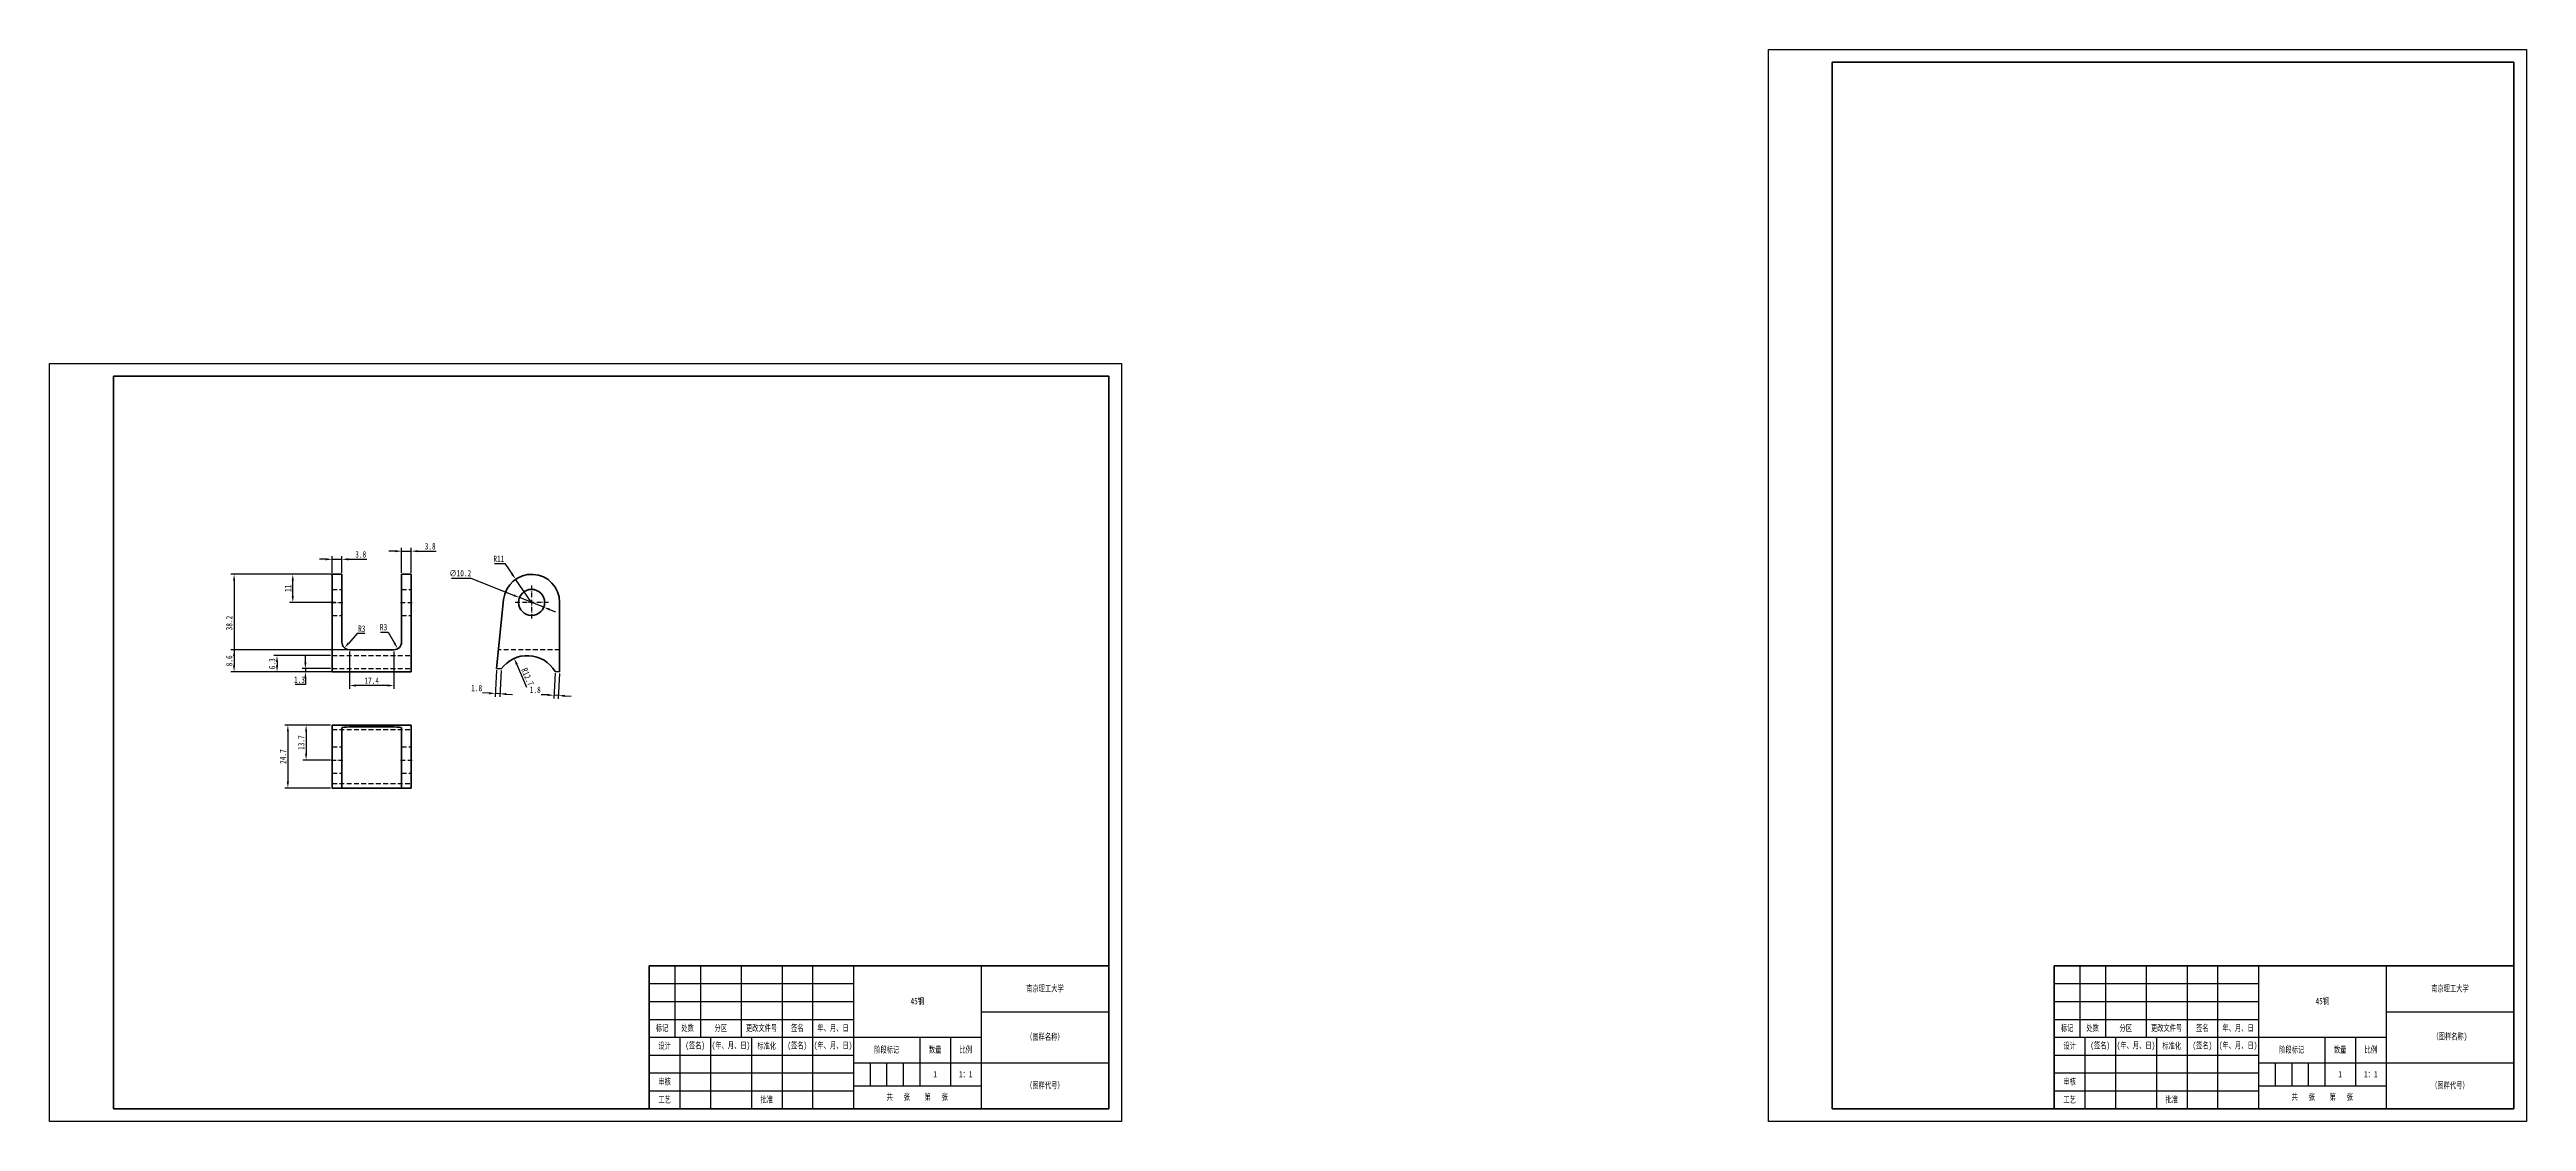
# Model space of a CAD drawing. Header units: millimetres. Extents: x 1050 to 2021, y 766 to 1186.
import ezdxf

# ---------------------------------------------------------------- set-up
doc = ezdxf.new("R2010")
doc.units = ezdxf.units.MM
doc.header["$LTSCALE"] = 0.3
doc.linetypes.add('DASHDOT', pattern=[18.5, 12, -3, 0.5, -3])
doc.linetypes.add('DASHED', pattern=[19.05, 12.7, -6.35])
for name, color, linetype, lineweight in [('尺寸线', 3, 'Continuous', 25), ('粗实线', 7, 'Continuous', 50), ('细实线', 7, 'Continuous', 25), ('细文本', 7, 'Continuous', 25)]:
    doc.layers.add(name, color=color, linetype=linetype, lineweight=lineweight)
doc.styles.add('NUT Standard', font='simfang.ttf', dxfattribs={"width": 0.7, "height": 2.5})
doc.dimstyles.new('NUT Standard', dxfattribs={"dimtxt": 2.5, "dimasz": 2.5, "dimexe": 1.25, "dimexo": 0.625, "dimtad": 1, "dimtoh": 1, "dimdec": 1, "dimdsep": 46, "dimtxsty": 'NUT Standard', "dimcen": 2.5, "dimadec": 0, "dimazin": 0, "dimtfac": 1, "dimtdec": 1, "dimtmove": 0, "dimatfit": 3, "dimfxl": 1, "dimarcsym": 0})

# ---------------------------------------------------------------- blocks, each defined once
blk = doc.blocks.new('*D20')
at = {"layer": 'Defpoints', "color": 0, "transparency": 16777216}
for p in [(1160.78, 980), (1122.36, 941.8), (1160.78, 941.8)]:
    blk.add_point(p, dxfattribs=at)
at = {"layer": '尺寸线', "color": 0, "lineweight": -2, "transparency": 16777216}
for p, q in [((1160.16, 980), (1121.11, 980)), ((1122.36, 977.5), (1122.36, 944.3)), ((1160.16, 941.8), (1121.11, 941.8))]:
    blk.add_line(p, q, dxfattribs=at)
at = {"layer": '尺寸线', "color": 0, "transparency": 16777216}
for points in [[(1121.94, 977.5), (1122.77, 977.5), (1122.36, 980)], [(1121.94, 944.3), (1122.77, 944.3), (1122.36, 941.8)]]:
    blk.add_solid(points, dxfattribs=at)
at = {"layer": '尺寸线', "color": 0, "transparency": 16777216, "insert": (1120.46, 960.9), "char_height": 2.5, "attachment_point": 5, "rotation": 90, "style": 'NUT Standard'}
blk.add_mtext('38.2', dxfattribs=at)
blk = doc.blocks.new('*D21')
at = {"layer": 'Defpoints', "color": 0, "transparency": 16777216}
for p in [(1150.29, 941.8), (1160.78, 943.05), (1160.78, 941.8)]:
    blk.add_point(p, dxfattribs=at)
at = {"layer": '尺寸线', "color": 0, "lineweight": -2, "transparency": 16777216}
for p, q in [((1160.16, 943.05), (1149.04, 943.05)), ((1160.16, 941.8), (1149.04, 941.8)), ((1150.29, 945.55), (1150.29, 948.05)), ((1150.29, 943.05), (1150.29, 941.8)), ((1150.29, 936.8), (1146.28, 936.8)), ((1150.29, 939.3), (1150.29, 936.8))]:
    blk.add_line(p, q, dxfattribs=at)
at = {"layer": '尺寸线', "color": 0, "transparency": 16777216}
for points in [[(1149.88, 945.55), (1150.71, 945.55), (1150.29, 943.05)], [(1149.88, 939.3), (1150.71, 939.3), (1150.29, 941.8)]]:
    blk.add_solid(points, dxfattribs=at)
at = {"layer": '尺寸线', "color": 0, "transparency": 16777216, "insert": (1147.97, 938.7), "char_height": 2.5, "attachment_point": 5, "style": 'NUT Standard'}
blk.add_mtext('1.3', dxfattribs=at)
blk = doc.blocks.new('*D22')
at = {"layer": 'Defpoints', "color": 0, "transparency": 16777216}
for p in [(1139.17, 941.8), (1160.78, 948.14), (1160.78, 941.8)]:
    blk.add_point(p, dxfattribs=at)
at = {"layer": '尺寸线', "color": 0, "lineweight": -2, "transparency": 16777216}
for p, q in [((1160.16, 948.14), (1137.92, 948.14)), ((1160.16, 941.8), (1137.92, 941.8)), ((1139.17, 945.64), (1139.17, 944.3))]:
    blk.add_line(p, q, dxfattribs=at)
at = {"layer": '尺寸线', "color": 0, "transparency": 16777216}
for points in [[(1138.75, 945.64), (1139.59, 945.64), (1139.17, 948.14)], [(1138.75, 944.3), (1139.59, 944.3), (1139.17, 941.8)]]:
    blk.add_solid(points, dxfattribs=at)
at = {"layer": '尺寸线', "color": 0, "transparency": 16777216, "insert": (1137.27, 944.97), "char_height": 2.5, "attachment_point": 5, "rotation": 90, "style": 'NUT Standard'}
blk.add_mtext('6.3', dxfattribs=at)
blk = doc.blocks.new('*D23')
at = {"layer": 'Defpoints', "color": 0, "transparency": 16777216}
for p in [(1145.36, 980), (1162.68, 980), (1162.68, 969)]:
    blk.add_point(p, dxfattribs=at)
at = {"layer": '尺寸线', "color": 0, "lineweight": -2, "transparency": 16777216}
for p, q in [((1162.06, 980), (1144.11, 980)), ((1145.36, 971.5), (1145.36, 977.5)), ((1162.06, 969), (1144.11, 969))]:
    blk.add_line(p, q, dxfattribs=at)
at = {"layer": '尺寸线', "color": 0, "transparency": 16777216}
for points in [[(1144.94, 977.5), (1145.77, 977.5), (1145.36, 980)], [(1144.94, 971.5), (1145.77, 971.5), (1145.36, 969)]]:
    blk.add_solid(points, dxfattribs=at)
at = {"layer": '尺寸线', "color": 0, "transparency": 16777216, "insert": (1143.48, 974.5), "char_height": 2.5, "attachment_point": 5, "rotation": 90, "style": 'NUT Standard'}
blk.add_mtext('11', dxfattribs=at)
blk = doc.blocks.new('*D24')
at = {"layer": 'Defpoints', "color": 0, "transparency": 16777216}
for p in [(1164.58, 985.89), (1160.78, 980), (1164.58, 980)]:
    blk.add_point(p, dxfattribs=at)
at = {"layer": '尺寸线', "color": 0, "lineweight": -2, "transparency": 16777216}
for p, q in [((1158.28, 985.89), (1155.78, 985.89)), ((1160.78, 980.62), (1160.78, 987.14)), ((1160.78, 985.89), (1164.58, 985.89)), ((1164.58, 980.62), (1164.58, 987.14)), ((1167.08, 985.89), (1174.37, 985.89))]:
    blk.add_line(p, q, dxfattribs=at)
at = {"layer": '尺寸线', "color": 0, "transparency": 16777216}
for points in [[(1158.28, 986.31), (1158.28, 985.47), (1160.78, 985.89)], [(1167.08, 986.31), (1167.08, 985.47), (1164.58, 985.89)]]:
    blk.add_solid(points, dxfattribs=at)
at = {"layer": '尺寸线', "color": 0, "transparency": 16777216, "insert": (1171.98, 987.79), "char_height": 2.5, "attachment_point": 5, "style": 'NUT Standard'}
blk.add_mtext('3.8', dxfattribs=at)
blk = doc.blocks.new('*D25')
at = {"layer": 'Defpoints', "color": 0, "transparency": 16777216}
for p in [(1191.78, 989.07), (1187.98, 980), (1191.78, 980)]:
    blk.add_point(p, dxfattribs=at)
at = {"layer": '尺寸线', "color": 0, "lineweight": -2, "transparency": 16777216}
for p, q in [((1187.98, 980.62), (1187.98, 990.32)), ((1191.78, 980.62), (1191.78, 990.32)), ((1185.48, 989.07), (1182.98, 989.07)), ((1187.98, 989.07), (1191.78, 989.07)), ((1194.28, 989.07), (1201.57, 989.07))]:
    blk.add_line(p, q, dxfattribs=at)
at = {"layer": '尺寸线', "color": 0, "transparency": 16777216}
for points in [[(1185.48, 989.49), (1185.48, 988.66), (1187.98, 989.07)], [(1194.28, 989.49), (1194.28, 988.66), (1191.78, 989.07)]]:
    blk.add_solid(points, dxfattribs=at)
at = {"layer": '尺寸线', "color": 0, "transparency": 16777216, "insert": (1199.18, 990.97), "char_height": 2.5, "attachment_point": 5, "style": 'NUT Standard'}
blk.add_mtext('3.8', dxfattribs=at)
blk = doc.blocks.new('*D26')
at = {"layer": 'Defpoints', "color": 0, "transparency": 16777216}
for p in [(1234.18, 970.87), (1243.66, 967.12)]:
    blk.add_point(p, dxfattribs=at)
at = {"layer": '尺寸线', "color": 0, "lineweight": -2, "transparency": 16777216}
for p, q in [((1207.54, 978.45), (1215.05, 978.45)), ((1215.05, 978.45), (1231.85, 971.8)), ((1243.66, 967.12), (1234.18, 970.87)), ((1245.98, 966.2), (1248.31, 965.28))]:
    blk.add_line(p, q, dxfattribs=at)
at = {"layer": '尺寸线', "color": 0, "transparency": 16777216}
for points in [[(1232, 972.18), (1231.7, 971.41), (1234.18, 970.87)], [(1246.14, 966.58), (1245.83, 965.81), (1243.66, 967.12)]]:
    blk.add_solid(points, dxfattribs=at)
at = {"layer": '尺寸线', "color": 0, "transparency": 16777216, "insert": (1210.98, 980.41), "char_height": 2.5, "attachment_point": 5, "style": 'NUT Standard'}
blk.add_mtext('∅10.2', dxfattribs=at)
blk = doc.blocks.new('*D27')
at = {"layer": 'Defpoints', "color": 0, "transparency": 16777216}
for p in [(1232.68, 978.06), (1238.92, 969)]:
    blk.add_point(p, dxfattribs=at)
at = {"layer": '尺寸线', "color": 0, "lineweight": -2, "transparency": 16777216}
for p, q in [((1224.33, 984.19), (1228.46, 984.19)), ((1228.46, 984.19), (1231.26, 980.12)), ((1238.92, 969), (1232.68, 978.06))]:
    blk.add_line(p, q, dxfattribs=at)
at = {"layer": '尺寸线', "color": 0, "transparency": 16777216}
blk.add_solid([(1231.61, 980.35), (1230.92, 979.88), (1232.68, 978.06)], dxfattribs=at)
at = {"layer": '尺寸线', "color": 0, "transparency": 16777216, "insert": (1226.08, 986.07), "char_height": 2.5, "attachment_point": 5, "style": 'NUT Standard'}
blk.add_mtext('R11', dxfattribs=at)
blk = doc.blocks.new('*D28')
at = {"layer": 'Defpoints', "color": 0, "transparency": 16777216}
for p in [(1248.15, 941.89), (1249.92, 941.8), (1247.68, 932.59)]:
    blk.add_point(p, dxfattribs=at)
at = {"layer": '尺寸线', "color": 0, "lineweight": -2, "transparency": 16777216}
for p, q in [((1245.19, 932.72), (1242.69, 932.84)), ((1248.12, 941.27), (1247.62, 931.34)), ((1249.45, 932.5), (1247.68, 932.59)), ((1249.89, 941.18), (1249.38, 931.25)), ((1251.94, 932.37), (1254.44, 932.25))]:
    blk.add_line(p, q, dxfattribs=at)
at = {"layer": '尺寸线', "color": 0, "transparency": 16777216}
for points in [[(1245.21, 933.13), (1245.17, 932.3), (1247.68, 932.59)], [(1251.96, 932.79), (1251.92, 931.96), (1249.45, 932.5)]]:
    blk.add_solid(points, dxfattribs=at)
at = {"layer": '尺寸线', "color": 0, "transparency": 16777216, "insert": (1240.36, 934.74), "char_height": 2.5, "attachment_point": 5, "style": 'NUT Standard'}
blk.add_mtext('1.8', dxfattribs=at)
blk = doc.blocks.new('*D29')
at = {"layer": 'Defpoints', "color": 0, "transparency": 16777216}
for p in [(1225.23, 943.05), (1226.99, 942.97), (1224.73, 933.29)]:
    blk.add_point(p, dxfattribs=at)
at = {"layer": '尺寸线', "color": 0, "lineweight": -2, "transparency": 16777216}
for p, q in [((1225.19, 942.43), (1224.67, 932.04)), ((1226.96, 942.34), (1226.43, 931.95)), ((1222.23, 933.42), (1219.74, 933.54)), ((1226.49, 933.2), (1224.73, 933.29)), ((1228.99, 933.07), (1231.49, 932.95))]:
    blk.add_line(p, q, dxfattribs=at)
at = {"layer": '尺寸线', "color": 0, "transparency": 16777216}
for points in [[(1222.25, 933.83), (1222.21, 933), (1224.73, 933.29)], [(1229.01, 933.49), (1228.97, 932.66), (1226.49, 933.2)]]:
    blk.add_solid(points, dxfattribs=at)
at = {"layer": '尺寸线', "color": 0, "transparency": 16777216, "insert": (1217.41, 935.44), "char_height": 2.5, "attachment_point": 5, "style": 'NUT Standard'}
blk.add_mtext('1.8', dxfattribs=at)
blk = doc.blocks.new('*D30')
at = {"layer": 'Defpoints', "color": 0, "transparency": 16777216}
for p in [(1122.36, 941.8), (1167.58, 950.44), (1167.58, 941.8)]:
    blk.add_point(p, dxfattribs=at)
at = {"layer": '尺寸线', "color": 0, "lineweight": -2, "transparency": 16777216}
for p, q in [((1166.96, 950.44), (1121.11, 950.44)), ((1166.96, 941.8), (1121.11, 941.8)), ((1122.36, 947.94), (1122.36, 944.3))]:
    blk.add_line(p, q, dxfattribs=at)
at = {"layer": '尺寸线', "color": 0, "transparency": 16777216}
for points in [[(1121.94, 947.94), (1122.77, 947.94), (1122.36, 950.44)], [(1121.94, 944.3), (1122.77, 944.3), (1122.36, 941.8)]]:
    blk.add_solid(points, dxfattribs=at)
at = {"layer": '尺寸线', "color": 0, "transparency": 16777216, "insert": (1120.46, 946.12), "char_height": 2.5, "attachment_point": 5, "rotation": 90, "style": 'NUT Standard'}
blk.add_mtext('8.6', dxfattribs=at)
blk = doc.blocks.new('*D31')
at = {"layer": 'Defpoints', "color": 0, "transparency": 16777216}
for p in [(1165.58, 951.21), (1167.58, 953.44)]:
    blk.add_point(p, dxfattribs=at)
at = {"layer": '尺寸线', "color": 0, "lineweight": -2, "transparency": 16777216}
for p, q in [((1170.61, 956.81), (1167.25, 953.07)), ((1173.55, 956.81), (1170.61, 956.81))]:
    blk.add_line(p, q, dxfattribs=at)
at = {"layer": '尺寸线', "color": 0, "transparency": 16777216}
blk.add_solid([(1166.94, 953.34), (1167.56, 952.79), (1165.58, 951.21)], dxfattribs=at)
at = {"layer": '尺寸线', "color": 0, "transparency": 16777216, "insert": (1172.39, 958.69), "char_height": 2.5, "attachment_point": 5, "style": 'NUT Standard'}
blk.add_mtext('R3', dxfattribs=at)
blk = doc.blocks.new('*D32')
at = {"layer": 'Defpoints', "color": 0, "transparency": 16777216}
for p in [(1184.98, 953.44), (1186.48, 950.84)]:
    blk.add_point(p, dxfattribs=at)
at = {"layer": '尺寸线', "color": 0, "lineweight": -2, "transparency": 16777216}
for p, q in [((1179.77, 957.36), (1182.71, 957.36)), ((1182.71, 957.36), (1185.23, 953.01))]:
    blk.add_line(p, q, dxfattribs=at)
at = {"layer": '尺寸线', "color": 0, "transparency": 16777216}
blk.add_solid([(1185.59, 953.21), (1184.87, 952.8), (1186.48, 950.84)], dxfattribs=at)
at = {"layer": '尺寸线', "color": 0, "transparency": 16777216, "insert": (1180.93, 959.25), "char_height": 2.5, "attachment_point": 5, "style": 'NUT Standard'}
blk.add_mtext('R3', dxfattribs=at)
blk = doc.blocks.new('*D33')
at = {"layer": 'Defpoints', "color": 0, "transparency": 16777216}
for p in [(1167.58, 950.44), (1184.98, 950.44), (1167.58, 936.42)]:
    blk.add_point(p, dxfattribs=at)
at = {"layer": '尺寸线', "color": 0, "lineweight": -2, "transparency": 16777216}
for p, q in [((1167.58, 949.81), (1167.58, 935.17)), ((1184.98, 949.81), (1184.98, 935.17)), ((1182.48, 936.42), (1170.08, 936.42))]:
    blk.add_line(p, q, dxfattribs=at)
at = {"layer": '尺寸线', "color": 0, "transparency": 16777216}
for points in [[(1170.08, 936.84), (1170.08, 936.01), (1167.58, 936.42)], [(1182.48, 936.84), (1182.48, 936.01), (1184.98, 936.42)]]:
    blk.add_solid(points, dxfattribs=at)
at = {"layer": '尺寸线', "color": 0, "transparency": 16777216, "insert": (1176.28, 938.32), "char_height": 2.5, "attachment_point": 5, "style": 'NUT Standard'}
blk.add_mtext('17.4', dxfattribs=at)
blk = doc.blocks.new('*D34')
at = {"layer": 'Defpoints', "color": 0, "transparency": 16777216}
for p in [(1160.78, 920.93), (1143.43, 896.24), (1160.78, 896.24)]:
    blk.add_point(p, dxfattribs=at)
at = {"layer": '尺寸线', "color": 0, "lineweight": -2, "transparency": 16777216}
for p, q in [((1160.16, 920.93), (1142.18, 920.93)), ((1143.43, 918.43), (1143.43, 898.74)), ((1160.16, 896.24), (1142.18, 896.24))]:
    blk.add_line(p, q, dxfattribs=at)
at = {"layer": '尺寸线', "color": 0, "transparency": 16777216}
for points in [[(1143.01, 918.43), (1143.84, 918.43), (1143.43, 920.93)], [(1143.01, 898.74), (1143.84, 898.74), (1143.43, 896.24)]]:
    blk.add_solid(points, dxfattribs=at)
at = {"layer": '尺寸线', "color": 0, "transparency": 16777216, "insert": (1141.53, 908.59), "char_height": 2.5, "attachment_point": 5, "rotation": 90, "style": 'NUT Standard'}
blk.add_mtext('24.7', dxfattribs=at)
blk = doc.blocks.new('*D35')
at = {"layer": 'Defpoints', "color": 0, "transparency": 16777216}
for p in [(1160.78, 920.93), (1150.57, 907.21), (1160.78, 907.21)]:
    blk.add_point(p, dxfattribs=at)
at = {"layer": '尺寸线', "color": 0, "lineweight": -2, "transparency": 16777216}
for p, q in [((1160.16, 920.93), (1149.32, 920.93)), ((1150.57, 918.43), (1150.57, 909.71)), ((1160.16, 907.21), (1149.32, 907.21))]:
    blk.add_line(p, q, dxfattribs=at)
at = {"layer": '尺寸线', "color": 0, "transparency": 16777216}
for points in [[(1150.15, 918.43), (1150.98, 918.43), (1150.57, 920.93)], [(1150.15, 909.71), (1150.98, 909.71), (1150.57, 907.21)]]:
    blk.add_solid(points, dxfattribs=at)
at = {"layer": '尺寸线', "color": 0, "transparency": 16777216, "insert": (1148.67, 914.07), "char_height": 2.5, "attachment_point": 5, "rotation": 90, "style": 'NUT Standard'}
blk.add_mtext('13.7', dxfattribs=at)
blk = doc.blocks.new('*D36')
at = {"layer": 'Defpoints', "color": 0, "transparency": 16777216}
for p in [(1232.1, 947.06), (1237.22, 935.44)]:
    blk.add_point(p, dxfattribs=at)
at = {"layer": '尺寸线', "color": 0, "lineweight": -2, "transparency": 16777216}
blk.add_line((1237.1, 935.69), (1233.11, 944.77), dxfattribs=at)
at = {"layer": '尺寸线', "color": 0, "transparency": 16777216}
blk.add_solid([(1233.49, 944.94), (1232.73, 944.61), (1232.1, 947.06)], dxfattribs=at)
at = {"layer": '尺寸线', "color": 0, "transparency": 16777216, "insert": (1237.35, 939.85), "char_height": 2.5, "attachment_point": 5, "rotation": 293.75775, "style": 'NUT Standard'}
blk.add_mtext('R12.7', dxfattribs=at)

msp = doc.modelspace()

# ---------------------------------------------------------------- linework, layer by layer
for p, q in [((1723.56, 765.62), (1723.56, 1185.62)), ((1723.56, 1185.62), (2020.56, 1185.62)), ((2020.56, 1185.62), (2020.56, 765.62)), ((1050.04, 1062.62), (1470.04, 1062.62)), ((1050.04, 765.62), (1050.04, 1062.62)), ((1470.04, 1062.62), (1470.04, 765.62)), ((2015.56, 854.62), (2015.56, 770.62)), ((1470.04, 765.62), (1050.04, 765.62)), ((2020.56, 765.62), (1723.56, 765.62))]:
    msp.add_line(p, q)
at = {"color": 7, "lineweight": 50}
for p, q in [((1160.78, 969), (1160.78, 980)), ((1160.78, 980), (1164.58, 980)), ((1164.58, 969), (1164.58, 980)), ((1187.98, 980), (1187.98, 969)), ((1187.98, 980), (1191.78, 980)), ((1191.78, 969), (1191.78, 980)), ((1160.78, 969), (1160.78, 941.8)), ((1164.58, 969), (1164.58, 953.44)), ((1187.98, 953.44), (1187.98, 969)), ((1191.78, 969), (1191.78, 941.8)), ((1227.97, 970.11), (1225.23, 943.05)), ((1249.92, 969), (1249.92, 941.8)), ((1160.78, 941.8), (1191.78, 941.8)), ((1184.98, 950.44), (1167.58, 950.44)), ((1226.99, 942.97), (1225.23, 943.05)), ((1249.92, 941.8), (1248.15, 941.89)), ((1160.78, 920.93), (1191.78, 920.93)), ((1160.78, 918.18), (1160.78, 920.93)), ((1160.78, 896.24), (1160.78, 918.18)), ((1164.58, 918.18), (1164.58, 919.88)), ((1164.58, 896.24), (1164.58, 918.18)), ((1184.98, 920.18), (1167.58, 920.18)), ((1187.98, 918.18), (1187.98, 919.88)), ((1187.98, 918.18), (1187.98, 896.24)), ((1191.78, 918.18), (1191.78, 920.93)), ((1191.78, 896.24), (1191.78, 918.18)), ((1160.78, 896.24), (1164.58, 896.24)), ((1164.58, 896.24), (1167.58, 896.24)), ((1184.98, 896.24), (1167.58, 896.24)), ((1184.98, 896.24), (1187.98, 896.24)), ((1187.98, 896.24), (1191.78, 896.24))]:
    msp.add_line(p, q, dxfattribs=at)
at = {"color": 40, "linetype": 'DASHED', "lineweight": 25, "ltscale": 0.5, "true_color": 0xf8d731}
for p, q in [((1160.78, 974.1), (1164.58, 974.1)), ((1187.98, 974.1), (1191.78, 974.1)), ((1160.78, 963.9), (1164.58, 963.9)), ((1187.98, 963.9), (1191.78, 963.9)), ((1160.78, 948.14), (1191.78, 948.14)), ((1160.78, 943.05), (1191.78, 943.05)), ((1249.92, 950.44), (1225.98, 950.44)), ((1160.78, 919.17), (1191.78, 919.17)), ((1160.78, 912.34), (1164.58, 912.34)), ((1187.98, 912.34), (1191.78, 912.34)), ((1160.78, 902.14), (1164.58, 902.14)), ((1160.78, 898), (1191.78, 898)), ((1187.98, 902.14), (1191.78, 902.14))]:
    msp.add_line(p, q, dxfattribs=at)
at = {"color": 242, "linetype": 'DASHDOT', "lineweight": 25, "ltscale": 0.5, "true_color": 0xcd2027}
for p, q in [((1238.92, 975.63), (1238.92, 962.37)), ((1160.4, 969), (1164.96, 969)), ((1187.6, 969), (1192.16, 969)), ((1245.55, 969), (1232.29, 969)), ((1160.4, 907.24), (1164.96, 907.24)), ((1187.6, 907.24), (1192.16, 907.24))]:
    msp.add_line(p, q, dxfattribs=at)
at = {"color": 7, "lineweight": 50}
msp.add_circle((1238.92, 969), 5.1, dxfattribs=at)
for centre, radius, start, end in [((1238.92, 969), 11, 0, 174.19984), ((1167.58, 953.44), 3, 180.00001, 270), ((1184.98, 953.44), 3, 270, 0), ((1237.22, 935.44), 12.7, 30.548, 143.65184)]:
    msp.add_arc(centre, radius, start, end, dxfattribs=at)
for centre, major_axis, start_param, end_param in [((1167.58, 919.88), (-3, 0), 4.712389, 6.283185), ((1184.98, 919.88), (3, 0), 0, 1.570796)]:
    msp.add_ellipse(centre, major_axis=major_axis, ratio=0.101579, start_param=start_param, end_param=end_param, dxfattribs=at)
at = {"layer": '粗实线'}
for p, q in [((1748.56, 770.62), (1748.56, 1180.62)), ((1748.56, 1180.62), (2015.56, 1180.62)), ((2015.56, 1180.62), (2015.56, 770.62)), ((1075.04, 770.62), (1075.04, 1057.62)), ((1075.04, 1057.62), (1465.04, 1057.62)), ((1465.04, 1057.62), (1465.04, 770.62)), ((1285.04, 826.62), (1465.04, 826.62)), ((1285.04, 770.62), (1285.04, 826.62)), ((1835.56, 826.62), (2015.56, 826.62)), ((1835.56, 770.62), (1835.56, 826.62)), ((1465.04, 770.62), (1075.04, 770.62)), ((1285.04, 770.62), (1465.04, 770.62)), ((2015.56, 770.62), (1748.56, 770.62))]:
    msp.add_line(p, q, dxfattribs=at)
at = {"layer": '细实线'}
for p, q in [((1295.04, 826.62), (1295.04, 798.62)), ((1305.04, 826.62), (1305.04, 798.62)), ((1321.04, 826.62), (1321.04, 798.62)), ((1337.04, 826.62), (1337.04, 798.62)), ((1349.04, 826.62), (1349.04, 798.62)), ((1365.04, 826.62), (1365.04, 770.62)), ((1415.04, 826.62), (1415.04, 770.62)), ((1845.56, 826.62), (1845.56, 798.62)), ((1855.56, 826.62), (1855.56, 798.62)), ((1871.56, 826.62), (1871.56, 798.62)), ((1887.56, 826.62), (1887.56, 798.62)), ((1899.56, 826.62), (1899.56, 798.62)), ((1915.56, 826.62), (1915.56, 770.62)), ((1965.56, 826.62), (1965.56, 770.62)), ((1285.04, 819.62), (1365.04, 819.62)), ((1835.56, 819.62), (1915.56, 819.62)), ((1285.04, 812.62), (1365.04, 812.62)), ((1285.04, 805.62), (1365.04, 805.62)), ((1415.04, 808.62), (1465.04, 808.62)), ((1835.56, 812.62), (1915.56, 812.62)), ((1835.56, 805.62), (1915.56, 805.62)), ((1965.56, 808.62), (2015.56, 808.62)), ((1285.04, 798.62), (1415.04, 798.62)), ((1297.04, 798.62), (1297.04, 770.62)), ((1309.04, 798.62), (1309.04, 770.62)), ((1325.04, 798.62), (1325.04, 770.62)), ((1337.04, 798.62), (1337.04, 770.62)), ((1349.04, 798.62), (1349.04, 770.62)), ((1391.04, 798.62), (1391.04, 779.62)), ((1403.04, 798.62), (1403.04, 779.62)), ((1835.56, 798.62), (1965.56, 798.62)), ((1847.56, 798.62), (1847.56, 770.62)), ((1859.56, 798.62), (1859.56, 770.62)), ((1875.56, 798.62), (1875.56, 770.62)), ((1887.56, 798.62), (1887.56, 770.62)), ((1899.56, 798.62), (1899.56, 770.62)), ((1941.56, 798.62), (1941.56, 779.62)), ((1953.56, 798.62), (1953.56, 779.62)), ((1285.04, 791.62), (1365.04, 791.62)), ((1365.04, 788.62), (1465.04, 788.62)), ((1371.54, 788.62), (1371.54, 779.62)), ((1378.04, 788.62), (1378.04, 779.62)), ((1384.54, 788.62), (1384.54, 779.62)), ((1835.56, 791.62), (1915.56, 791.62)), ((1915.56, 788.62), (2015.56, 788.62)), ((1922.06, 788.62), (1922.06, 779.62)), ((1928.56, 788.62), (1928.56, 779.62)), ((1935.06, 788.62), (1935.06, 779.62)), ((1285.04, 784.62), (1365.04, 784.62)), ((1285.04, 777.62), (1365.04, 777.62)), ((1365.04, 779.62), (1415.04, 779.62)), ((1835.56, 784.62), (1915.56, 784.62)), ((1835.56, 777.62), (1915.56, 777.62)), ((1915.56, 779.62), (1965.56, 779.62))]:
    msp.add_line(p, q, dxfattribs=at)

# ---------------------------------------------------------------- texts
at = {"layer": '粗实线', "char_height": 2.5, "attachment_point": 5, "style": 'NUT Standard'}
for s, insert in [('\\pxqc;{\\fFangSong|b0|i0|c134|p49;1}', (1397.04, 784.12)), ('\\pxqc;{\\fFangSong|b0|i0|c134|p49;1：1}', (1409.04, 784.12)), ('\\pxqc;{\\fFangSong|b0|i0|c134|p49;1}', (1947.56, 784.12)), ('\\pxqc;{\\fFangSong|b0|i0|c134|p49;1：1}', (1959.56, 784.12))]:
    msp.add_mtext_dynamic_manual_height_columns(s, width=12, gutter_width=12.5, heights=[0], dxfattribs=dict(at, insert=insert))
at = {"layer": '粗实线', "char_height": 2.5, "width": 12, "attachment_point": 5, "style": 'NUT Standard'}
for s, insert in [('工艺', (1841.56, 774.12)), ('批准', (1881.56, 774.12))]:
    msp.add_mtext(s, dxfattribs=dict(at, insert=insert))
at = {"layer": '细文本', "char_height": 2.5, "attachment_point": 5, "style": 'NUT Standard'}
for s, insert, width in [('{\\fFangSong|b0|i0|c134|p49;南京理工大学}', (1440.04, 817.62), 50), ('{\\fFangSong|b0|i0|c134|p49;南京理工大学}', (1990.56, 817.62), 50), ('45钢', (1390.04, 812.62), 50), ('45钢', (1940.56, 812.62), 50), ('标记', (1290.04, 802.12), 10), ('设计', (1291.04, 795.12), 12), ('处数', (1300.04, 802.12), 10), ('(签名)', (1303.04, 795.12), 12), ('(年、月、日)', (1317.04, 795.12), 16), ('分区', (1313.04, 802.12), 16), ('更改文件号', (1329.04, 802.12), 16), ('标准化', (1331.04, 795.12), 12), ('(签名)', (1343.04, 795.12), 12), ('签名', (1343.04, 802.12), 12), ('(年、月、日)', (1357.04, 795.12), 16), ('年、月、日', (1357.04, 802.12), 16), ('（图样名称）', (1440.04, 798.62), 50), ('标记', (1840.56, 802.12), 10), ('设计', (1841.56, 795.12), 12), ('处数', (1850.56, 802.12), 10), ('(签名)', (1853.56, 795.12), 12), ('(年、月、日)', (1867.56, 795.12), 16), ('分区', (1863.56, 802.12), 16), ('更改文件号', (1879.56, 802.12), 16), ('标准化', (1881.56, 795.12), 12), ('(签名)', (1893.56, 795.12), 12), ('签名', (1893.56, 802.12), 12), ('(年、月、日)', (1907.56, 795.12), 16), ('年、月、日', (1907.56, 802.12), 16), ('（图样名称)', (1990.56, 798.62), 50), ('阶段标记', (1378.04, 793.62), 26), ('数量', (1397.04, 793.62), 12), ('比例', (1409.04, 793.62), 12), ('阶段标记', (1928.56, 793.62), 26), ('数量', (1947.56, 793.62), 12), ('比例', (1959.56, 793.62), 12), ('审核', (1291.04, 781.12), 12), ('共   张    第   张', (1390.04, 775.12), 50), ('（图样代号）', (1440.04, 779.62), 50), ('审核', (1841.56, 781.12), 12), ('共   张    第   张', (1940.56, 775.12), 50), ('（图样代号）', (1990.56, 779.62), 50), ('工艺', (1291.04, 774.12), 12), ('批准', (1331.04, 774.12), 12)]:
    msp.add_mtext(s, dxfattribs=dict(at, insert=insert, width=width))

# ---------------------------------------------------------------- dimensions: what is measured, and where the dimension line sits
at = {"layer": '尺寸线'}
for base, p1, p2, picture, middle in [((1191.78, 989.07), (1187.98, 980), (1191.78, 980), '*D25', (1199.18, 990.97)), ((1164.58, 985.89), (1160.78, 980), (1164.58, 980), '*D24', (1171.98, 987.79)), ((1167.58, 936.42), (1184.98, 950.44), (1167.58, 950.44), '*D33', (1176.28, 938.32))]:
    dim = msp.add_linear_dim(base=base, p1=p1, p2=p2, dimstyle='NUT Standard', dxfattribs=at)
    dim.commit()
    dim.dimension.update_dxf_attribs({"geometry": picture, "text_midpoint": middle})
dim = msp.add_diameter_dim_2p(p1=(1243.66, 967.12), p2=(1234.18, 970.87), dimstyle='NUT Standard', dxfattribs=at)
dim.commit()
dim.dimension.update_dxf_attribs({"geometry": '*D26', "text_midpoint": (1210.98, 978.45), "dimtype": 163})
for center, mpoint, picture, middle in [((1238.92, 969), (1232.68, 978.06), '*D27', (1226.08, 984.19)), ((1184.98, 953.44), (1186.48, 950.84), '*D32', (1180.93, 957.36)), ((1167.58, 953.44), (1165.58, 951.21), '*D31', (1172.39, 956.81)), ((1237.22, 935.44), (1232.1, 947.06), '*D36', (1235.61, 939.09))]:
    dim = msp.add_radius_dim(center=center, mpoint=mpoint, dimstyle='NUT Standard', dxfattribs=at)
    dim.commit()
    dim.dimension.update_dxf_attribs({"geometry": picture, "text_midpoint": middle, "dimtype": 164})
for base, p1, p2, picture, middle in [((1122.36, 941.8), (1160.78, 980), (1160.78, 941.8), '*D20', (1120.46, 960.9)), ((1145.36, 980), (1162.68, 969), (1162.68, 980), '*D23', (1143.48, 974.5)), ((1122.36, 941.8), (1167.58, 950.44), (1167.58, 941.8), '*D30', (1120.46, 946.12)), ((1139.17, 941.8), (1160.78, 948.14), (1160.78, 941.8), '*D22', (1137.27, 944.97)), ((1150.2922, 941.8037), (1160.7822, 943.0546), (1160.7822, 941.8037), '*D21', (1147.9722, 938.7001)), ((1143.43, 896.24), (1160.78, 920.93), (1160.78, 896.24), '*D34', (1141.53, 908.59)), ((1150.57, 907.21), (1160.78, 920.93), (1160.78, 907.21), '*D35', (1148.67, 914.07))]:
    dim = msp.add_linear_dim(base=base, p1=p1, p2=p2, angle=90, dimstyle='NUT Standard', dxfattribs=at)
    dim.commit()
    dim.dimension.update_dxf_attribs({"geometry": picture, "text_midpoint": middle})
for p1, p2, distance, picture, middle in [((1226.99, 942.97), (1225.23, 943.05), 9.78, '*D29', (1217.41, 935.44)), ((1249.92, 941.8), (1248.15, 941.89), 9.32, '*D28', (1240.36, 934.74))]:
    dim = msp.add_aligned_dim(p1=p1, p2=p2, distance=distance, dimstyle='NUT Standard', dxfattribs=at)
    dim.commit()
    dim.dimension.update_dxf_attribs({"geometry": picture, "text_midpoint": middle})

doc.saveas('drawing.dxf')
